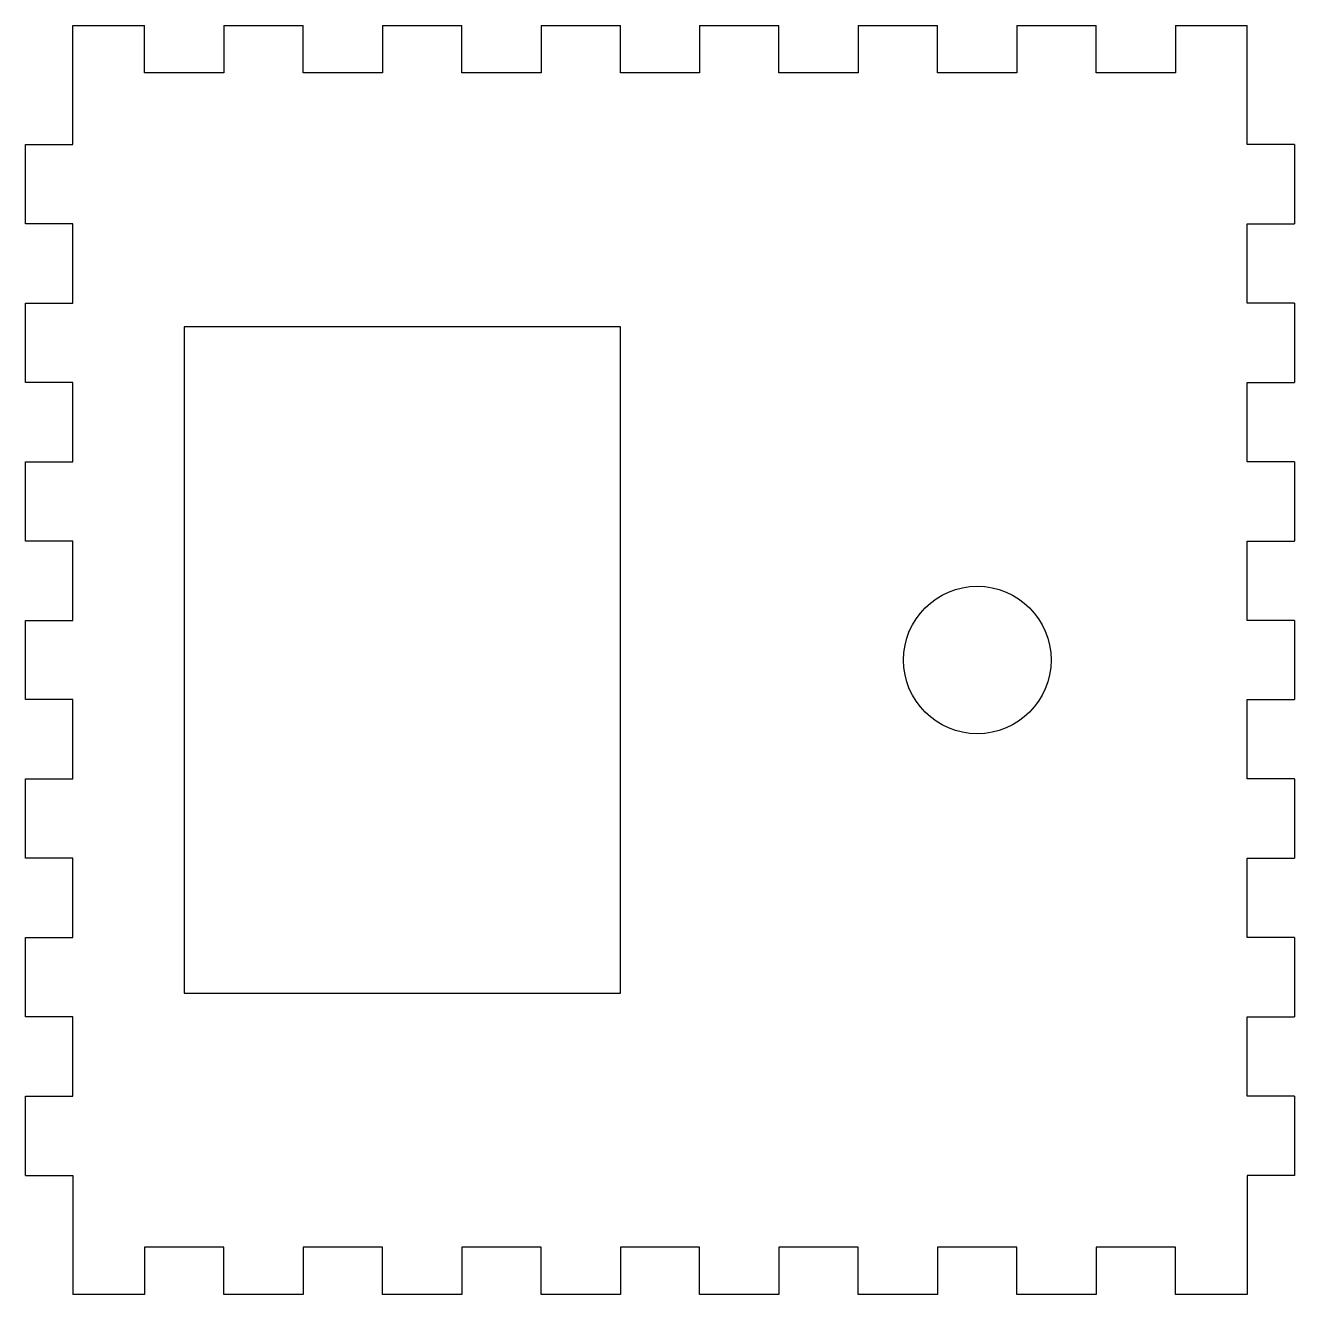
# Model space of a CAD drawing. Extents: x 0 to 80, y -80 to 0.
import ezdxf

# ---------------------------------------------------------------- set-up
doc = ezdxf.new("R2010")
doc.units = 0
doc.layers.get('0').update_dxf_attribs({"linetype": 'continuous'})

# ---------------------------------------------------------------- blocks, each defined once
blk = doc.blocks.new('BODY005')
at = {"color": 0}
for p, q in [((3, 0), (7.5, 0)), ((7.5, -3), (7.5, 0)), ((12.5, 0), (17.5, 0)), ((12.5, 0), (12.5, -3)), ((17.5, -3), (17.5, 0)), ((22.5, 0), (27.5, 0)), ((22.5, 0), (22.5, -3)), ((27.5, -3), (27.5, 0)), ((32.5, 0), (37.5, 0)), ((32.5, 0), (32.5, -3)), ((37.5, -3), (37.5, 0)), ((42.5, 0), (42.5, -3)), ((42.5, 0), (47.5, 0)), ((47.5, -3), (47.5, 0)), ((52.5, 0), (52.5, -3)), ((52.5, 0), (57.5, 0)), ((57.5, -3), (57.5, 0)), ((62.5, 0), (62.5, -3)), ((62.5, 0), (67.5, 0)), ((67.5, -3), (67.5, 0)), ((72.5, 0), (72.5, -3)), ((72.5, 0), (77, 0)), ((3, -7.5), (3, 0)), ((77, -7.5), (77, 0)), ((12.5, -3), (7.5, -3)), ((22.5, -3), (17.5, -3)), ((32.5, -3), (27.5, -3)), ((42.5, -3), (37.5, -3)), ((52.5, -3), (47.5, -3)), ((62.5, -3), (57.5, -3)), ((72.5, -3), (67.5, -3)), ((0, -7.5), (3, -7.5)), ((0, -12.5), (0, -7.5)), ((80, -7.5), (77, -7.5)), ((80, -7.5), (80, -12.5)), ((3, -12.5), (0, -12.5)), ((3, -17.5), (3, -12.5)), ((77, -12.5), (80, -12.5)), ((77, -17.5), (77, -12.5)), ((0, -17.5), (3, -17.5)), ((0, -22.5), (0, -17.5)), ((80, -17.5), (77, -17.5)), ((80, -17.5), (80, -22.5)), ((37.5, -19), (10, -19)), ((10, -19), (10, -61)), ((37.5, -61), (37.5, -19)), ((3, -22.5), (0, -22.5)), ((3, -27.5), (3, -22.5)), ((77, -22.5), (80, -22.5)), ((77, -27.5), (77, -22.5)), ((0, -27.5), (3, -27.5)), ((0, -32.5), (0, -27.5)), ((80, -27.5), (77, -27.5)), ((80, -27.5), (80, -32.5)), ((3, -32.5), (0, -32.5)), ((3, -37.5), (3, -32.5)), ((77, -32.5), (80, -32.5)), ((77, -37.5), (77, -32.5)), ((0, -37.5), (3, -37.5)), ((0, -42.5), (0, -37.5)), ((80, -37.5), (77, -37.5)), ((80, -37.5), (80, -42.5)), ((3, -42.5), (0, -42.5)), ((3, -47.5), (3, -42.5)), ((77, -42.5), (80, -42.5)), ((77, -47.5), (77, -42.5)), ((0, -47.5), (3, -47.5)), ((0, -52.5), (0, -47.5)), ((80, -47.5), (77, -47.5)), ((80, -47.5), (80, -52.5)), ((3, -52.5), (0, -52.5)), ((3, -57.5), (3, -52.5)), ((77, -52.5), (80, -52.5)), ((77, -57.5), (77, -52.5)), ((0, -57.5), (3, -57.5)), ((0, -62.5), (0, -57.5)), ((80, -57.5), (77, -57.5)), ((80, -57.5), (80, -62.5)), ((10, -61), (37.5, -61)), ((3, -62.5), (0, -62.5)), ((3, -67.5), (3, -62.5)), ((77, -62.5), (80, -62.5)), ((77, -67.5), (77, -62.5)), ((0, -67.5), (3, -67.5)), ((0, -72.5), (0, -67.5)), ((80, -67.5), (77, -67.5)), ((80, -67.5), (80, -72.5)), ((0, -72.5), (3, -72.5)), ((3, -72.5), (3, -80)), ((80, -72.5), (77, -72.5)), ((77, -72.5), (77, -80)), ((7.5, -77), (7.5, -80)), ((12.5, -77), (7.5, -77)), ((12.5, -80), (12.5, -77)), ((17.5, -77), (17.5, -80)), ((22.5, -77), (17.5, -77)), ((22.5, -80), (22.5, -77)), ((27.5, -77), (27.5, -80)), ((32.5, -77), (27.5, -77)), ((32.5, -80), (32.5, -77)), ((42.5, -77), (37.5, -77)), ((37.5, -77), (37.5, -80)), ((42.5, -80), (42.5, -77)), ((52.5, -77), (47.5, -77)), ((47.5, -77), (47.5, -80)), ((52.5, -80), (52.5, -77)), ((62.5, -77), (57.5, -77)), ((57.5, -77), (57.5, -80)), ((62.5, -80), (62.5, -77)), ((72.5, -77), (67.5, -77)), ((67.5, -77), (67.5, -80)), ((72.5, -80), (72.5, -77)), ((7.5, -80), (3, -80)), ((17.5, -80), (12.5, -80)), ((27.5, -80), (22.5, -80)), ((37.5, -80), (32.5, -80)), ((47.5, -80), (42.5, -80)), ((57.5, -80), (52.5, -80)), ((67.5, -80), (62.5, -80)), ((77, -80), (72.5, -80))]:
    blk.add_line(p, q, dxfattribs=at)
blk.add_circle((60, -40), 4.65, dxfattribs=at)

msp = doc.modelspace()

# ---------------------------------------------------------------- block references
at = {"color": 0}
msp.add_blockref('BODY005', (0, 0), dxfattribs=at)

doc.saveas('drawing.dxf')
